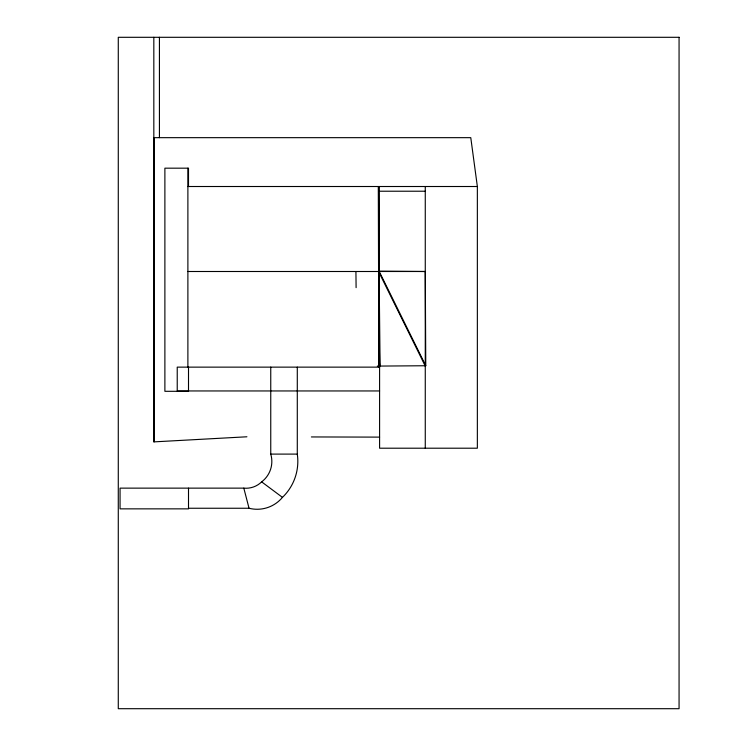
<?xml version="1.0" encoding="UTF-8"?>
<svg xmlns="http://www.w3.org/2000/svg" width="746" height="746" viewBox="0 0 746 746"><rect width="100%" height="100%" fill="white"/><g stroke="black" fill="none" stroke-linecap="round" stroke-linejoin="round"><path stroke-width="1.12" d="M378.595 269.175L379.593 366.09L380.096 365.745M377.327 366.09L425.77 365.745L425.267 271.497L378.567 271.162M153.825 37.3L153.825 441.884L246.926 436.783M153.825 137.665L470.773 137.665L477.356 186.509L477.356 448.206L379.593 448.206L379.593 363.778M187.889 186.509L477.356 186.509M379.071 191.218L425.267 191.218M378.567 270.938L378.306 186.509M187.889 271.497L425.267 271.497M379.593 367.135L177.231 367.135L177.231 390.951L379.593 390.951M188.505 488.136L188.505 508.856L120.059 508.856L120.059 488.136L243.811 488.136A22.212 22.212 0 0 0 261.641 481.86A25.504 25.504 0 0 0 270.751 454.1L297.29 454.1L297.29 367.135M188.505 508.25L249.043 508.25A32.833 32.833 0 0 0 282.454 497.368A49.889 49.889 0 0 0 297.29 454.1M311.38 436.942L379.593 437.119M261.641 481.86L282.454 497.368M425.77 365.745L379.071 271.162L378.567 186.509L378.567 367.135M425.267 366.09L378.567 271.497L379.071 271.162L380.087 364.598M243.811 488.136L249.043 508.25M355.926 271.497L356.103 287.648M425.267 186.509L425.267 448.206M379.071 186.509L379.071 271.497M270.751 367.135L270.751 454.1M188.505 186.509L188.505 168.176L164.885 168.176L164.885 391.305L188.505 391.305L188.505 367.135M187.889 168.176L187.889 367.135M159.43 37.3L159.43 137.665M154.049 137.665L154.049 441.884M679.065 37.3L118.278 37.3L118.278 708.7L679.065 708.7L679.065 37.3"/></g></svg>
